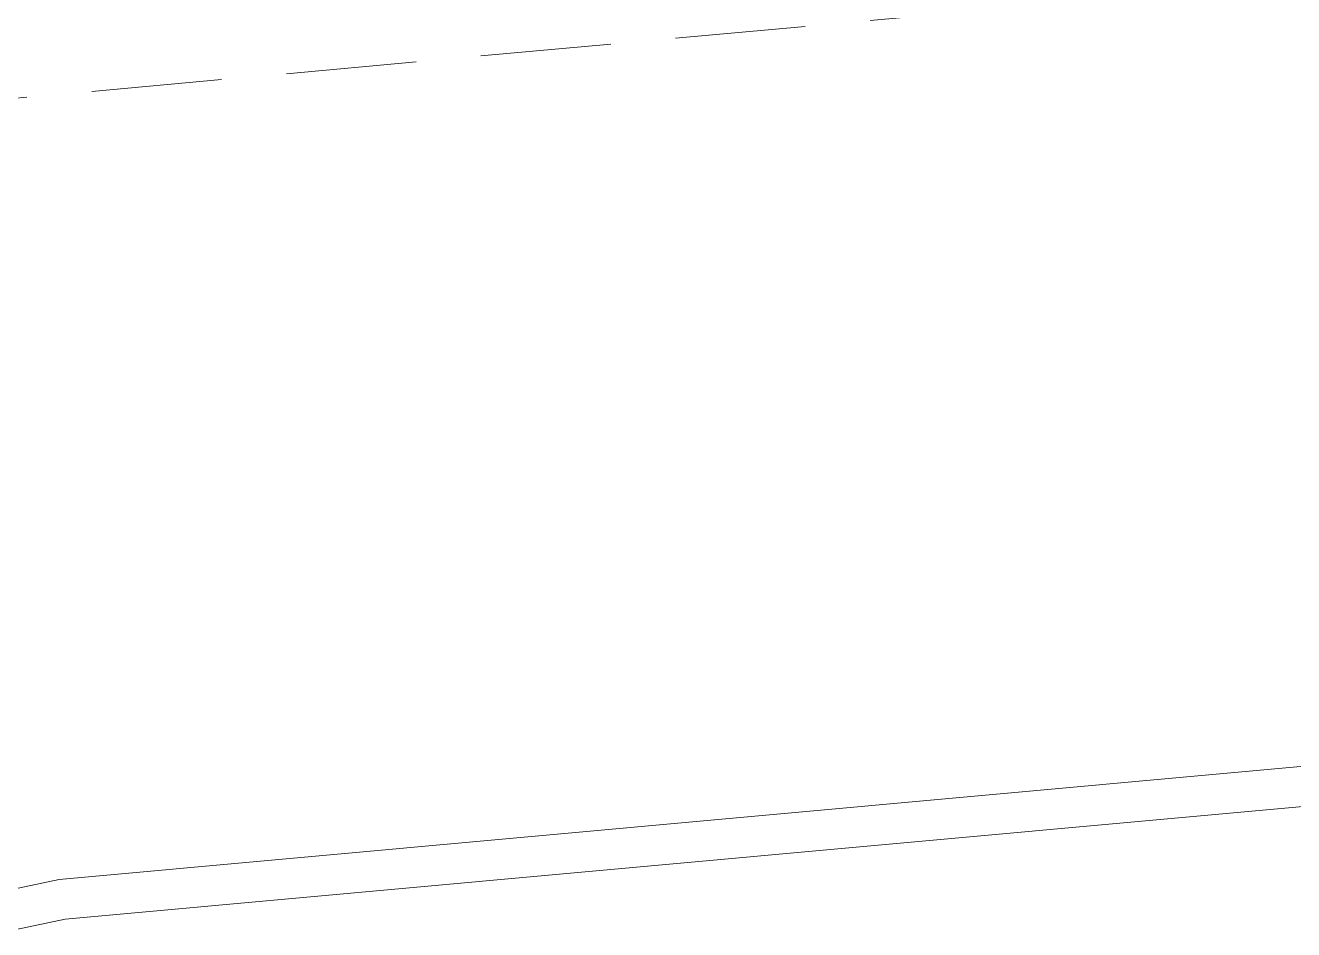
# Model space of a CAD drawing. Header units: inches. Extents: x 27644242 to 29005101, y -955243 to 216979.
# Drawn here: x 28734104 to 28741406, y -282186 to -276982 of the extents above; entities that cross this region are included whole.
import ezdxf

# ---------------------------------------------------------------- set-up
doc = ezdxf.new("R2010")
doc.units = ezdxf.units.IN
doc.header["$MEASUREMENT"] = 0
doc.linetypes.add('01-Xref Col Podium Lvl-1$0$HIDDEN', pattern=[0.375, 0.25, -0.125])
doc.layers.add('RVA Site Boundary', color=17, linetype='Continuous', lineweight=15)

msp = doc.modelspace()

# ---------------------------------------------------------------- linework, layer by layer
at = {"layer": 'RVA Site Boundary', "linetype": '01-Xref Col Podium Lvl-1$0$HIDDEN', "ltscale": 3000}
msp.add_lwpolyline([(28728668.08444649, -254895.5454639296), (28742981.54707738, -254900.8407077416), (28767232.32997777, -254919.8095183166), (28787191.93059221, -255003.1825415265), (28787650.25316017, -256814.5329412364), (28785259.9473645, -257401.3649813469), (28778690.2550818, -259142.1922457702), (28775344.88424513, -260106.4153938172), (28768106.52558682, -262016.283286843), (28770492.42659108, -271970.4844047545), (28771116.30225682, -274535.6464277587), (28768872.10575394, -273990.8681004705), (28763115.221347, -275837.1015479488), (28761838.70664261, -276170.4706848425), (28755905.89057663, -276004.5455186001), (28749977.8586915, -276199.8042153892), (28749256.89763606, -276265.4992741366), (28741955.48244393, -276682.3847630332), (28733624.94700462, -277440.6796270796)], dxfattribs=at)
at = {"layer": 'RVA Site Boundary', "color": 5, "ltscale": 500}
for points in [[(28777115.63136566, -280622.6716656368), (28769040.81241274, -278662.5107097239), (28764371.80597268, -280159.8615764077), (28762549.6254441, -280635.7344731234), (28762067.20246517, -280678.6206533483), (28755917.0697624, -280506.6177158275), (28750256.3406484, -280693.0719406183), (28749589.42859907, -280753.8419724108), (28742287.8004453, -281170.7396206782), (28734298.3659215, -281897.985451414), (28733999.50417752, -281961.4107610666)], [(28777067.5694508, -280847.6843087119), (28769049.43519752, -278901.2835541968), (28764436.03140911, -280380.8026445289), (28762589.14099463, -280863.1286696759), (28762074.19427463, -280908.9061280568), (28755917.64114301, -280736.7236281303), (28750270.57417064, -280922.7278465745), (28749606.42462606, -280983.246154767), (28742304.78558759, -281400.1444245134), (28734332.78511059, -282125.8033046578), (28734049.91174013, -282185.8355151196)]]:
    msp.add_lwpolyline(points, dxfattribs=at)
at = {"layer": 'RVA Site Boundary', "ltscale": 500}
for points in [[(28777067.5694508, -280847.6843087133), (28769049.43519752, -278901.2835541973), (28764436.03140911, -280380.8026445319), (28762589.14099463, -280863.1286696778), (28762074.19427463, -280908.9061280593), (28755917.64114301, -280736.7236281334), (28750270.57417064, -280922.7278465752), (28749606.42462606, -280983.2461547689), (28742304.78558759, -281400.1444245161), (28734332.78511059, -282125.8033046607), (28734049.91174013, -282185.835515123)], [(28777067.5694508, -280847.6843087131), (28769049.43519752, -278901.2835541971), (28764436.03140911, -280380.8026445318), (28762589.14099463, -280863.1286696775), (28762074.19427463, -280908.906128059), (28755917.64114301, -280736.7236281332), (28750270.57417064, -280922.727846575), (28749606.42462606, -280983.2461547687), (28742304.78558759, -281400.1444245159), (28734332.78511059, -282125.8033046605), (28734049.91174013, -282185.8355151227)]]:
    msp.add_lwpolyline(points, dxfattribs=at)

doc.saveas('drawing.dxf')
